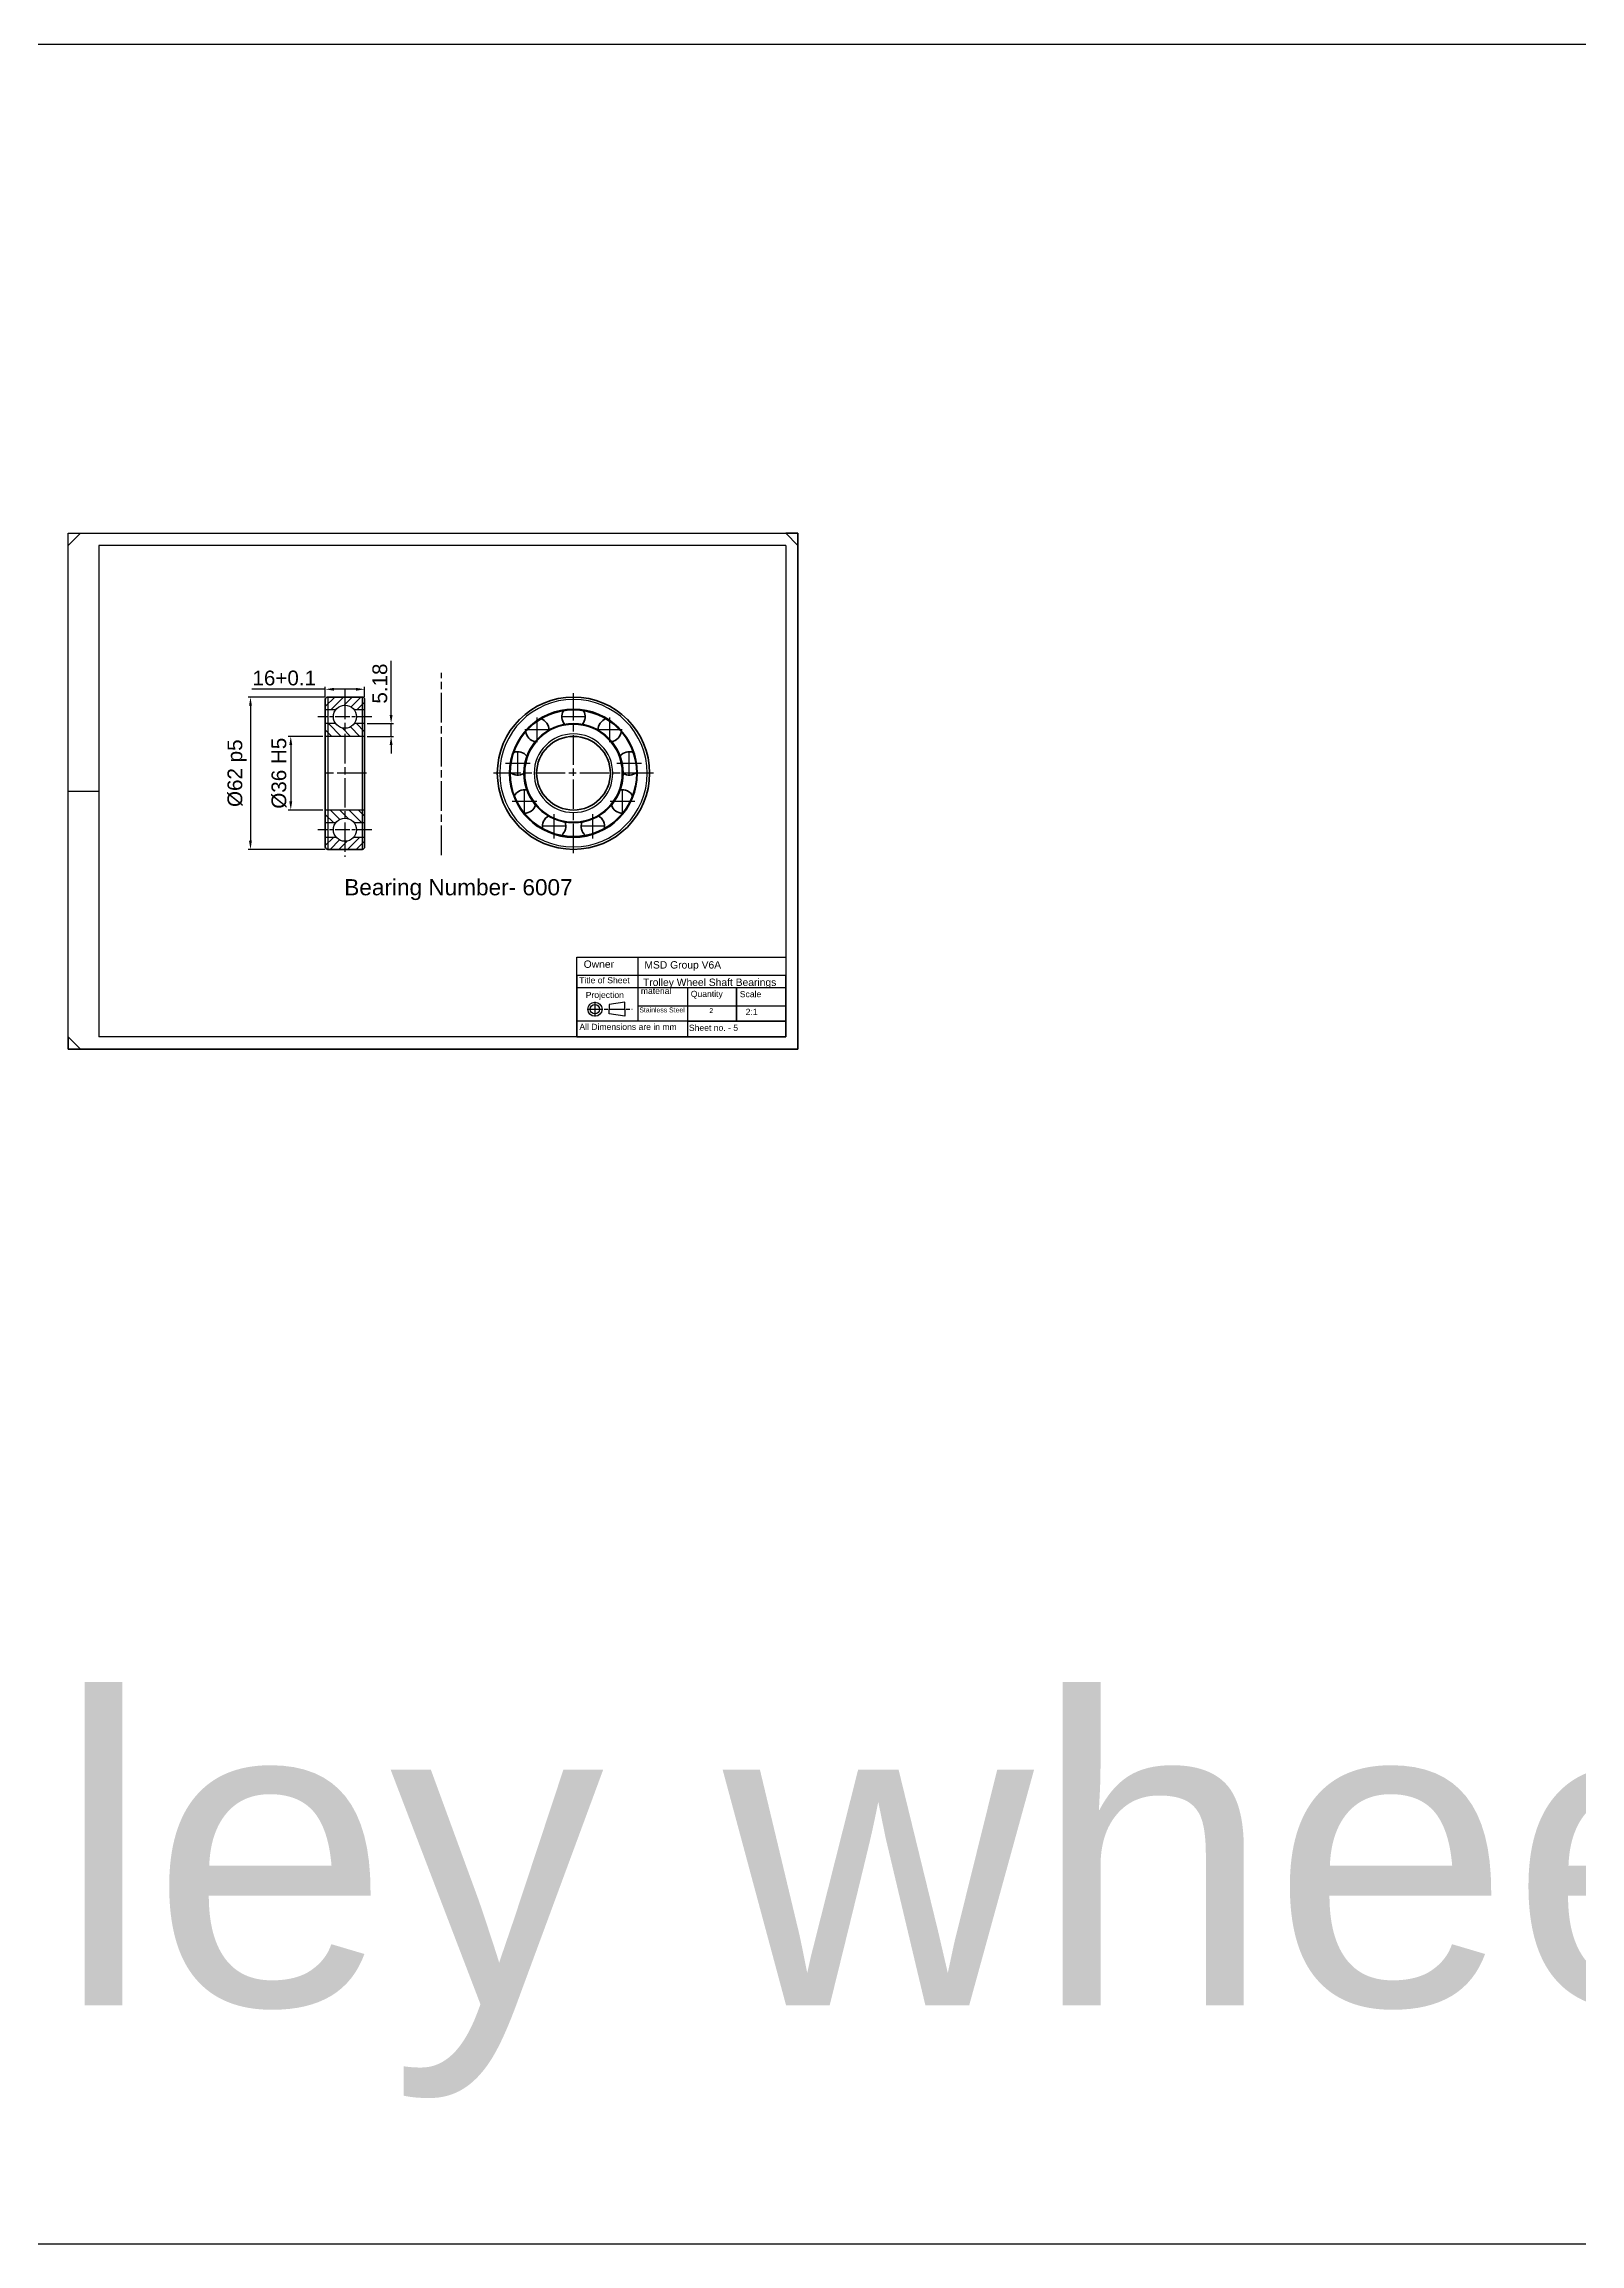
# Model space of a CAD drawing. Header units: millimetres. Extents: x -15074 to 21675, y -7568 to 6574.
# Drawn here: x -5396 to -4771, y 2979 to 3874 of the extents above; entities that cross this region are included whole.
import ezdxf

# ---------------------------------------------------------------- set-up
doc = ezdxf.new("R2010")
doc.units = ezdxf.units.MM
doc.linetypes.add('AM_ISO08W050', pattern=[18, 12, -1.5, 3, -1.5])
doc.linetypes.add('AM_ISO08W050x2', pattern=[9, 6, -0.75, 1.5, -0.75])
for name, color, linetype, lineweight in [('AM_0', 7, 'Continuous', 50), ('AM_4', 92, 'Continuous', 25), ('AM_5', 250, 'Continuous', 25), ('AM_7', 142, 'AM_ISO08W050', 25), ('AM_8', 1, 'Continuous', 25)]:
    doc.layers.add(name, color=color, linetype=linetype, lineweight=lineweight)
doc.styles.get("Standard").update_dxf_attribs({"font": 'arial.ttf'})
doc.dimstyles.new('AM_ISO$0', dxfattribs={"dimtxt": 3.5, "dimasz": 3.5, "dimexe": 1, "dimexo": 1, "dimgap": 1.5, "dimtad": 1, "dimdsep": 46, "dimtxsty": 'Standard', "dimcen": 0, "dimclrd": 256, "dimclre": 256, "dimclrt": 250, "dimadec": 0, "dimazin": 2, "dimtp": 0.1, "dimtm": 0.1, "dimtfac": 0.71, "dimtdec": 3, "dimtmove": 0, "dimatfit": 3, "dimfxl": 1, "dimlwd": -1, "dimlwe": -1, "dimarcsym": 1})
pattern_1 = [(45, (-9293.073, 1909.164), (-1.767767, 1.767767), [])]
pattern_2 = [(135, (-9293.073, 1909.164), (-1.9091883, -1.9091883), [])]

# ---------------------------------------------------------------- blocks, each defined once
blk = doc.blocks.new('1_SKF_6206_PART3_1_0_in_SKF_6206_2')
at = {"layer": 'AM_0'}
for start, end in [(358.74902, 70.95036), (189.04964, 261.25098)]:
    blk.add_arc((-14.78, 17.62), 4.76, start, end, dxfattribs=at)
at = {"layer": 'AM_7'}
for p, q in [((-14.78, 12.62), (-14.78, 22.62)), ((-19.78, 17.62), (-9.78, 17.62))]:
    blk.add_line(p, q, dxfattribs=at)
blk = doc.blocks.new('2_SKF_6206_PART3_2_0_in_SKF_6206_2')
at = {"layer": 'AM_0'}
for start, end in [(229.04964, 301.25098), (38.74902, 110.95036)]:
    blk.add_arc((-22.65, 3.99), 4.76, start, end, dxfattribs=at)
at = {"layer": 'AM_7'}
for p, q in [((-22.65, -1.01), (-22.65, 8.99)), ((-27.65, 3.99), (-17.65, 3.99))]:
    blk.add_line(p, q, dxfattribs=at)
blk = doc.blocks.new('3_SKF_6206_PART3_3_0_in_SKF_6206_2')
at = {"layer": 'AM_0'}
for start, end in [(78.74902, 150.95036), (269.04964, 341.25098)]:
    blk.add_arc((-19.92, -11.5), 4.76, start, end, dxfattribs=at)
at = {"layer": 'AM_7'}
for p, q in [((-19.92, -16.5), (-19.92, -6.5)), ((-24.92, -11.5), (-14.92, -11.5))]:
    blk.add_line(p, q, dxfattribs=at)
blk = doc.blocks.new('4_SKF_6206_PART3_4_0_in_SKF_6206_2')
at = {"layer": 'AM_0'}
for start, end in [(118.74902, 190.95036), (309.04964, 21.25098)]:
    blk.add_arc((-7.87, -21.61), 4.76, start, end, dxfattribs=at)
at = {"layer": 'AM_7'}
for p, q in [((-7.87, -26.61), (-7.87, -16.61)), ((-12.87, -21.61), (-2.87, -21.61))]:
    blk.add_line(p, q, dxfattribs=at)
blk = doc.blocks.new('5_SKF_6206_PART3_5_0_in_SKF_6206_2')
at = {"layer": 'AM_0'}
for start, end in [(349.04964, 61.25098), (158.74902, 230.95036)]:
    blk.add_arc((7.87, -21.61), 4.76, start, end, dxfattribs=at)
at = {"layer": 'AM_7'}
for p, q in [((7.87, -26.61), (7.87, -16.61)), ((2.87, -21.61), (12.87, -21.61))]:
    blk.add_line(p, q, dxfattribs=at)
blk = doc.blocks.new('6_SKF_6206_PART3_6_0_in_SKF_6206_2')
at = {"layer": 'AM_0'}
for start, end in [(29.04964, 101.25098), (198.74902, 270.95036)]:
    blk.add_arc((19.92, -11.5), 4.76, start, end, dxfattribs=at)
at = {"layer": 'AM_7'}
for p, q in [((19.92, -16.5), (19.92, -6.5)), ((14.92, -11.5), (24.92, -11.5))]:
    blk.add_line(p, q, dxfattribs=at)
blk = doc.blocks.new('7_SKF_6206_PART3_7_0_in_SKF_6206_2')
at = {"layer": 'AM_0'}
for start, end in [(69.04964, 141.25098), (238.74902, 310.95036)]:
    blk.add_arc((22.65, 3.99), 4.76, start, end, dxfattribs=at)
at = {"layer": 'AM_7'}
for p, q in [((22.65, -1.01), (22.65, 8.99)), ((17.65, 3.99), (27.65, 3.99))]:
    blk.add_line(p, q, dxfattribs=at)
blk = doc.blocks.new('8_SKF_6206_PART3_8_0_in_SKF_6206_2')
at = {"layer": 'AM_0'}
for start, end in [(109.04964, 181.25098), (278.74902, 350.95036)]:
    blk.add_arc((14.78, 17.62), 4.76, start, end, dxfattribs=at)
at = {"layer": 'AM_7'}
for p, q in [((14.78, 12.62), (14.78, 22.62)), ((9.78, 17.62), (19.78, 17.62))]:
    blk.add_line(p, q, dxfattribs=at)
blk = doc.blocks.new('9_SKF_6206_PART3_9_0_in_SKF_6206_2')
at = {"layer": 'AM_0'}
for start, end in [(149.049643866, 221.250981601), (318.749018399, 30.950356134)]:
    blk.add_arc((0, 23), 4.7625, start, end, dxfattribs=at)
at = {"layer": 'AM_7'}
blk.add_line((-5.000625, 23), (5.000625, 23), dxfattribs=at)
blk = doc.blocks.new('10_SKF_6206_PART2_0_in_SKF_6206_2')
at = {"layer": 'AM_0'}
for radius in [31, 25.78]:
    blk.add_circle((0, 0), radius, dxfattribs=at)
at = {"layer": 'AM_4'}
for radius in [30, 26.11]:
    blk.add_circle((0, 0), radius, dxfattribs=at)
at = {"layer": 'AM_7'}
for p, q in [((0, -32.55), (0, 32.55)), ((-32.55, 0), (32.55, 0))]:
    blk.add_line(p, q, dxfattribs=at)
blk = doc.blocks.new('11_SKF_6206_PART1_0_in_SKF_6206_2')
at = {"layer": 'AM_0'}
for radius in [20.18, 15]:
    blk.add_circle((0, 0), radius, dxfattribs=at)
at = {"layer": 'AM_4'}
for radius in [19.85, 16]:
    blk.add_circle((0, 0), radius, dxfattribs=at)
blk = doc.blocks.new('6_SKF_6206_PART2_0_in_SKF_6206_0')
at = {"layer": 'AM_0'}
for p, q in [((0, 30), (0, -30)), ((15, 31), (1, 31)), ((16, 30), (16, -30)), ((1, -31), (15, -31))]:
    blk.add_line(p, q, dxfattribs=at)
for centre, start, end in [((1, 30), 90, 180), ((15, 30), 0, 90), ((1, -30), 180, 270), ((15, -30), 270, 360)]:
    blk.add_arc(centre, 1, start, end, dxfattribs=at)
at = {"layer": 'AM_4'}
for p, q in [((1, 31), (1, -31)), ((15, 31), (15, -31))]:
    blk.add_line(p, q, dxfattribs=at)
at = {"layer": 'AM_7'}
blk.add_line((-0.8, 0), (16.8, 0), dxfattribs=at)
blk = doc.blocks.new('*D357')
at = {"layer": 'AM_5', "linetype": 'ByBlock', "transparency": 16777216}
for p, q in [((-5282.94, 3592.42), (-5296.99, 3592.42)), ((-5295.99, 3588.92), (-5295.99, 3565.92)), ((-5282.94, 3562.42), (-5296.99, 3562.42))]:
    blk.add_line(p, q, dxfattribs=at)
at = {"layer": 'AM_5', "transparency": 16777216}
for points in [[(-5296.57, 3588.92), (-5295.41, 3588.92), (-5295.99, 3592.42)], [(-5296.57, 3565.92), (-5295.41, 3565.92), (-5295.99, 3562.42)]]:
    blk.add_solid(points, dxfattribs=at)
at = {"layer": 'Defpoints', "color": 0, "transparency": 16777216}
for p in [(-5281.94, 3592.42), (-5295.99, 3562.42), (-5281.94, 3562.42)]:
    blk.add_point(p, dxfattribs=at)
at = {"layer": 'AM_5', "color": 7, "transparency": 16777216, "insert": (-5300.72, 3577.42), "char_height": 6, "attachment_point": 5, "rotation": 90}
blk.add_mtext('%%C36{\\C250;{}{\\C250; H5}{{}}}', dxfattribs=at)
blk = doc.blocks.new('*D358')
at = {"layer": 'AM_5', "linetype": 'ByBlock', "transparency": 16777216}
for p, q in [((-5281.94, 3608.42), (-5313.39, 3608.42)), ((-5312.39, 3604.92), (-5312.39, 3549.92)), ((-5281.94, 3546.42), (-5313.39, 3546.42))]:
    blk.add_line(p, q, dxfattribs=at)
at = {"layer": 'AM_5', "transparency": 16777216}
for points in [[(-5312.97, 3604.92), (-5311.81, 3604.92), (-5312.39, 3608.42)], [(-5312.97, 3549.92), (-5311.81, 3549.92), (-5312.39, 3546.42)]]:
    blk.add_solid(points, dxfattribs=at)
at = {"layer": 'Defpoints', "color": 0, "transparency": 16777216}
for p in [(-5280.94, 3608.42), (-5312.39, 3546.42), (-5280.94, 3546.42)]:
    blk.add_point(p, dxfattribs=at)
at = {"layer": 'AM_5', "color": 7, "transparency": 16777216, "insert": (-5317.83, 3577.42), "char_height": 6, "attachment_point": 5, "rotation": 90}
blk.add_mtext('%%C62{\\C250;{}{\\C250; p5}{{}}}', dxfattribs=at)
blk = doc.blocks.new('*D359')
at = {"layer": 'AM_5', "linetype": 'ByBlock', "transparency": 16777216}
for p, q in [((-5281.94, 3611.58), (-5311.86, 3611.58)), ((-5281.94, 3608.42), (-5281.94, 3612.58)), ((-5269.44, 3611.58), (-5278.44, 3611.58)), ((-5265.94, 3608.42), (-5265.94, 3612.58))]:
    blk.add_line(p, q, dxfattribs=at)
at = {"layer": 'AM_5', "transparency": 16777216}
for points in [[(-5278.44, 3612.16), (-5278.44, 3611), (-5281.94, 3611.58)], [(-5269.44, 3612.16), (-5269.44, 3611), (-5265.94, 3611.58)]]:
    blk.add_solid(points, dxfattribs=at)
at = {"layer": 'Defpoints', "color": 0, "transparency": 16777216}
for p in [(-5281.94, 3611.58), (-5281.94, 3607.42), (-5265.94, 3607.42)]:
    blk.add_point(p, dxfattribs=at)
at = {"layer": 'AM_5', "color": 7, "transparency": 16777216, "insert": (-5298.65, 3616.14), "char_height": 6, "attachment_point": 5}
blk.add_mtext('16+0.1', dxfattribs=at)
blk = doc.blocks.new('*D360')
at = {"layer": 'AM_5', "linetype": 'ByBlock', "transparency": 16777216}
for p, q in [((-5255.15, 3601.1), (-5255.15, 3623.2)), ((-5264.94, 3597.6), (-5254.15, 3597.6)), ((-5264.94, 3592.42), (-5254.15, 3592.42)), ((-5255.15, 3592.42), (-5255.15, 3597.6)), ((-5255.15, 3588.92), (-5255.15, 3585.42))]:
    blk.add_line(p, q, dxfattribs=at)
at = {"layer": 'AM_5', "transparency": 16777216}
for points in [[(-5255.73, 3601.1), (-5254.56, 3601.1), (-5255.15, 3597.6)], [(-5255.73, 3588.92), (-5254.56, 3588.92), (-5255.15, 3592.42)]]:
    blk.add_solid(points, dxfattribs=at)
at = {"layer": 'Defpoints', "color": 0, "transparency": 16777216}
for p in [(-5265.94, 3597.6), (-5265.94, 3592.42), (-5255.15, 3597.6)]:
    blk.add_point(p, dxfattribs=at)
at = {"layer": 'AM_5', "color": 7, "transparency": 16777216, "insert": (-5259.71, 3613.9), "char_height": 6, "attachment_point": 5, "rotation": 90}
blk.add_mtext('5.18', dxfattribs=at)

msp = doc.modelspace()

# ---------------------------------------------------------------- hatches: boundary and pattern name
at = {"layer": 'AM_8', "true_color": 0x000000}
h = msp.add_hatch(dxfattribs=at)
h.set_pattern_fill('_U', color=18, scale=2.5, angle=45, style=0, pattern_type=0)
h.set_pattern_definition(pattern_1)
edge = h.paths.add_edge_path()
edge.add_arc((-5280.938, 3607.425), 1, 450, 540, ccw=False)
edge.add_line((-5280.938, 3608.425), (-5266.938, 3608.425))
edge.add_arc((-5266.938, 3607.425), 1, 360, 450, ccw=False)
edge.add_line((-5265.938, 3607.425), (-5265.938, 3603.2))
edge.add_line((-5265.938, 3603.2), (-5270.145, 3603.2))
edge.add_arc((-5273.938, 3600.425), 4.7, 396.187211, 503.812789)
edge.add_line((-5277.731, 3603.2), (-5281.938, 3603.2))
edge.add_line((-5281.938, 3603.2), (-5281.938, 3607.425))
h = msp.add_hatch(dxfattribs=at)
h.set_pattern_fill('_U', color=18, scale=2.7, angle=135, style=0, pattern_type=0)
h.set_pattern_definition(pattern_2)
edge = h.paths.add_edge_path()
edge.add_line((-5281.938, 3597.605), (-5277.698, 3597.605))
edge.add_arc((-5273.938, 3600.425), 4.7, 216.869898, 323.130102)
edge.add_line((-5270.178, 3597.605), (-5265.938, 3597.605))
edge.add_line((-5265.938, 3597.605), (-5265.938, 3592.425))
edge.add_line((-5265.938, 3592.425), (-5281.938, 3592.425))
edge.add_line((-5281.938, 3592.425), (-5281.938, 3597.605))
h = msp.add_hatch(dxfattribs=at)
h.set_pattern_fill('_U', color=18, scale=2.7, angle=135, style=0, pattern_type=0)
h.set_pattern_definition(pattern_2)
edge = h.paths.add_edge_path()
edge.add_line((-5277.698, 3557.245), (-5281.938, 3557.245))
edge.add_line((-5281.938, 3557.245), (-5281.938, 3562.425))
edge.add_line((-5281.938, 3562.425), (-5265.938, 3562.425))
edge.add_line((-5265.938, 3562.425), (-5265.938, 3557.245))
edge.add_line((-5265.938, 3557.245), (-5270.178, 3557.245))
edge.add_arc((-5273.938, 3554.425), 4.7, 396.869898, 503.130102)
h = msp.add_hatch(dxfattribs=at)
h.set_pattern_fill('_U', color=18, scale=2.5, angle=45, style=0, pattern_type=0)
h.set_pattern_definition(pattern_1)
edge = h.paths.add_edge_path()
edge.add_line((-5281.938, 3547.425), (-5281.938, 3551.316))
edge.add_line((-5281.938, 3551.316), (-5277.463, 3551.316))
edge.add_arc((-5273.938, 3554.425), 4.7, 221.402723, 318.597277)
edge.add_line((-5270.412, 3551.316), (-5265.938, 3551.316))
edge.add_line((-5265.938, 3551.316), (-5265.938, 3547.425))
edge.add_arc((-5266.938, 3547.425), 1, 270, 360, ccw=False)
edge.add_line((-5266.938, 3546.425), (-5280.938, 3546.425))
edge.add_arc((-5280.938, 3547.425), 1, 180, 270, ccw=False)

# ---------------------------------------------------------------- linework, layer by layer
for p, q in [((-5386.562, 3670.065), (-5381.562, 3675.065)), ((-5089.562, 3670.065), (-5094.562, 3675.065)), ((-5374.062, 3670.065), (-5374.062, 3665.065)), ((-5094.562, 3670.065), (-5094.562, 3665.065)), ((-5277.731, 3603.2), (-5281.938, 3603.2)), ((-5265.938, 3603.2), (-5270.145, 3603.2)), ((-5277.698, 3597.605), (-5281.938, 3597.605)), ((-5265.938, 3592.425), (-5281.938, 3592.425)), ((-5265.938, 3597.605), (-5270.178, 3597.605)), ((-5386.562, 3570.065), (-5374.062, 3570.065)), ((-5265.938, 3562.425), (-5281.938, 3562.425)), ((-5277.698, 3557.245), (-5281.938, 3557.245)), ((-5265.938, 3557.245), (-5270.178, 3557.245)), ((-5277.463, 3551.316), (-5281.938, 3551.316)), ((-5265.938, 3551.316), (-5270.412, 3551.316)), ((-5159.99, 3484.205), (-5166.464, 3483.24)), ((-5159.99, 3483.24), (-5159.99, 3484.205)), ((-5172.176, 3481.337), (-5172.176, 3481.337)), ((-5172.176, 3481.337), (-5172.176, 3481.337)), ((-5159.99, 3478.469), (-5166.464, 3479.434)), ((-5159.99, 3479.434), (-5159.99, 3478.469)), ((-5134.562, 3476.565), (-5134.562, 3470.065)), ((-5386.562, 3470.065), (-5381.562, 3465.065))]:
    msp.add_line(p, q)
for points in [[(-6999.422, 3874.219), (-3812.905, 3874.219), (-3788.079, 2978.795), (-6974.597, 2978.795)], [(-5386.562, 3675.065), (-5089.562, 3675.065), (-5089.562, 3465.065), (-5386.562, 3465.065)], [(-5179.562, 3502.565), (-5094.562, 3502.565), (-5094.562, 3470.065), (-5179.562, 3470.065)], [(-5179.562, 3470.065), (-5094.562, 3470.065), (-5094.562, 3495.065), (-5179.562, 3495.065)], [(-5179.562, 3470.065), (-5094.562, 3470.065), (-5094.562, 3490.065), (-5179.562, 3490.065)], [(-5114.562, 3490.065), (-5134.562, 3490.065), (-5134.562, 3476.565), (-5114.562, 3476.565)], [(-5094.562, 3490.065), (-5114.562, 3490.065), (-5114.562, 3476.565), (-5094.562, 3476.565)], [(-5179.562, 3470.065), (-5094.562, 3470.065), (-5094.562, 3476.565), (-5179.562, 3476.565)]]:
    msp.add_lwpolyline(points, close=True)
for points in [[(-5374.062, 3465.065), (-5386.562, 3465.065), (-5386.562, 3675.065), (-5374.062, 3675.065)], [(-5386.562, 3670.065), (-5386.562, 3675.065), (-5089.562, 3675.065), (-5089.562, 3670.065)], [(-5094.562, 3465.065), (-5089.562, 3465.065), (-5089.562, 3675.065), (-5094.562, 3675.065)], [(-5374.062, 3670.065), (-5374.062, 3470.065)], [(-5094.562, 3670.065), (-5374.062, 3670.065)], [(-5094.562, 3670.065), (-5094.562, 3470.065)], [(-5154.562, 3476.565), (-5154.562, 3502.565), (-5094.562, 3502.565), (-5094.562, 3470.065), (-5154.562, 3470.065)], [(-5166.464, 3483.24), (-5166.464, 3481.337)], [(-5159.99, 3481.337), (-5159.99, 3483.24)], [(-5179.562, 3482.565), (-5179.562, 3470.065), (-5094.562, 3470.065), (-5094.562, 3482.565), (-5154.782, 3482.565)], [(-5166.464, 3479.434), (-5166.464, 3481.337)], [(-5159.99, 3481.337), (-5159.99, 3479.434)], [(-5386.562, 3470.065), (-5386.562, 3465.065), (-5089.562, 3465.065), (-5089.562, 3470.065)], [(-5094.562, 3470.065), (-5374.062, 3470.065)]]:
    msp.add_lwpolyline(points)
for centre, radius in [((-5273.938, 3600.425), 4.7), ((-5273.938, 3554.425), 4.7), ((-5172.176, 3481.337), 2.868), ((-5172.176, 3481.337), 1.903)]:
    msp.add_circle(centre, radius)
at = {"layer": 'AM_7'}
msp.add_line((-5234.66, 3544.12), (-5234.66, 3618.337), dxfattribs=at)
at = {"layer": 'AM_7', "color": 3}
msp.add_line((-5273.938, 3611.425), (-5273.938, 3543.425), dxfattribs=at)
at = {"layer": 'AM_7', "linetype": 'AM_ISO08W050x2'}
for p, q in [((-5262.938, 3600.425), (-5284.938, 3600.425)), ((-5262.938, 3554.425), (-5284.938, 3554.425)), ((-5172.176, 3484.337), (-5172.176, 3477.84)), ((-5175.176, 3481.337), (-5156.99, 3481.337)), ((-5172.176, 3481.337), (-5172.176, 3481.337)), ((-5172.176, 3481.337), (-5172.176, 3481.337))]:
    msp.add_line(p, q, dxfattribs=at)

# ---------------------------------------------------------------- block references
at = {"xscale": -1}
for name, p in [('10_SKF_6206_PART2_0_in_SKF_6206_2', (-5180.922, 3577.425)), ('6_SKF_6206_PART2_0_in_SKF_6206_0', (-5265.938, 3577.425)), ('8_SKF_6206_PART3_8_0_in_SKF_6206_2', (-5180.922, 3577.425)), ('9_SKF_6206_PART3_9_0_in_SKF_6206_2', (-5180.922, 3577.425)), ('1_SKF_6206_PART3_1_0_in_SKF_6206_2', (-5180.922, 3577.425)), ('11_SKF_6206_PART1_0_in_SKF_6206_2', (-5180.922, 3577.425)), ('7_SKF_6206_PART3_7_0_in_SKF_6206_2', (-5180.922, 3577.425)), ('2_SKF_6206_PART3_2_0_in_SKF_6206_2', (-5180.922, 3577.425)), ('6_SKF_6206_PART3_6_0_in_SKF_6206_2', (-5180.922, 3577.425)), ('3_SKF_6206_PART3_3_0_in_SKF_6206_2', (-5180.922, 3577.425)), ('5_SKF_6206_PART3_5_0_in_SKF_6206_2', (-5180.922, 3577.425)), ('4_SKF_6206_PART3_4_0_in_SKF_6206_2', (-5180.922, 3577.425))]:
    msp.add_blockref(name, p, dxfattribs=at)

# ---------------------------------------------------------------- texts
at = {"attachment_point": 1}
for s, width, gutter_width, heights, insert, char_height in [('Bearing Number- 6007', 363.79611, 32.883, [0], (-5274.21, 3534.302), 6.57665), (' Owner', 21.09069, 6.25, [0], (-5177.94, 3501.209), 3), ('Title of Sheet', 22.81629, 6.25, [0], (-5178.611, 3494.409), 2.5), ('Trolley Wheel Shaft Bearings', 62.15367, 6.25, [0], (-5152.631, 3493.834), 3), ('MSD Group V6A', 46.97471, 6.25, [0], (-5152.056, 3500.922), 3), ('Projection', 22.90111, 12.5, [0], (-5175.937, 3488.439), 2.5), ('material', 18.93235, 6.25, [0], (-5153.494, 3490.065), 2.5), ('Quantity', 16.77668, 6.25, [0], (-5133.171, 3488.853), 2.5), ('Scale', 17.25601, 6.25, [0], (-5113.23, 3488.757), 2.5), ('All Dimensions are in mm', 48.26912, 6.25, [0], (-5178.515, 3475.443), 2.5), ('Stainless Steel', 18.27824, 6.25, [0], (-5154.115, 3482.063), 2), ('Sheet no. - 5', 36.3335, 6.25, [0.905], (-5133.937, 3475.06), 2.5), ('2', 18.35806, 6.25, [0], (-5125.62, 3481.823), 2), ('\\pxi-3,l4,t4;2:1', 17.0613, 6.25, [0], (-5113.339, 3481.553), 2.5), ('Trolley wheel assembly', 97611.74486, 625, [0], (-5692.371, 3200.897), 125)]:
    msp.add_mtext_dynamic_manual_height_columns(s, width=width, gutter_width=gutter_width, heights=heights, dxfattribs=dict(at, insert=insert, char_height=char_height))

# ---------------------------------------------------------------- dimensions: what is measured, and where the dimension line sits
at = {"layer": 'AM_5'}
for base, p1, p2, angle, text, override, picture, middle in [((-5281.938, 3611.58), (-5265.938, 3607.425), (-5281.938, 3607.425), 180, '16+0.1', {"dimtxt": 6, "dimpost": '', "dimclrt": 7}, '*D359', (-5298.647, 3616.143)), ((-5255.146, 3597.605), (-5265.938, 3592.425), (-5265.938, 3597.605), 90, '5.18', {"dimtxt": 6, "dimpost": '', "dimclrt": 7}, '*D360', (-5259.71, 3613.903)), ((-5312.389, 3546.425), (-5280.938, 3608.425), (-5280.938, 3546.425), 90, '%%C62{\\C250;{}{\\C250; p5}{{}}}', {"dimtxt": 6, "dimclrt": 7, "dimtp": 0.1, "dimtm": 0.1, "dimtdec": 3, "dimtzin": 8}, '*D358', (-5317.832, 3577.425))]:
    dim = msp.add_linear_dim(base=base, p1=p1, p2=p2, angle=angle, text=text, dimstyle='AM_ISO$0', override=override, dxfattribs=at)
    dim.commit()
    dim.dimension.update_dxf_attribs({"geometry": picture, "text_midpoint": middle})
dim = msp.add_linear_dim(base=(-5295.991, 3562.425), p1=(-5281.938, 3592.425), p2=(-5281.938, 3562.425), angle=90, text='%%C36{\\C250;{}{\\C250; H5}{{}}}', dimstyle='AM_ISO$0', override={"dimtxt": 6, "dimclrt": 7}, dxfattribs=at)
dim.commit()
dim.dimension.update_dxf_attribs({"geometry": '*D357', "text_midpoint": (-5295.991, 3577.425), "dimtype": 160})

doc.saveas('drawing.dxf')
